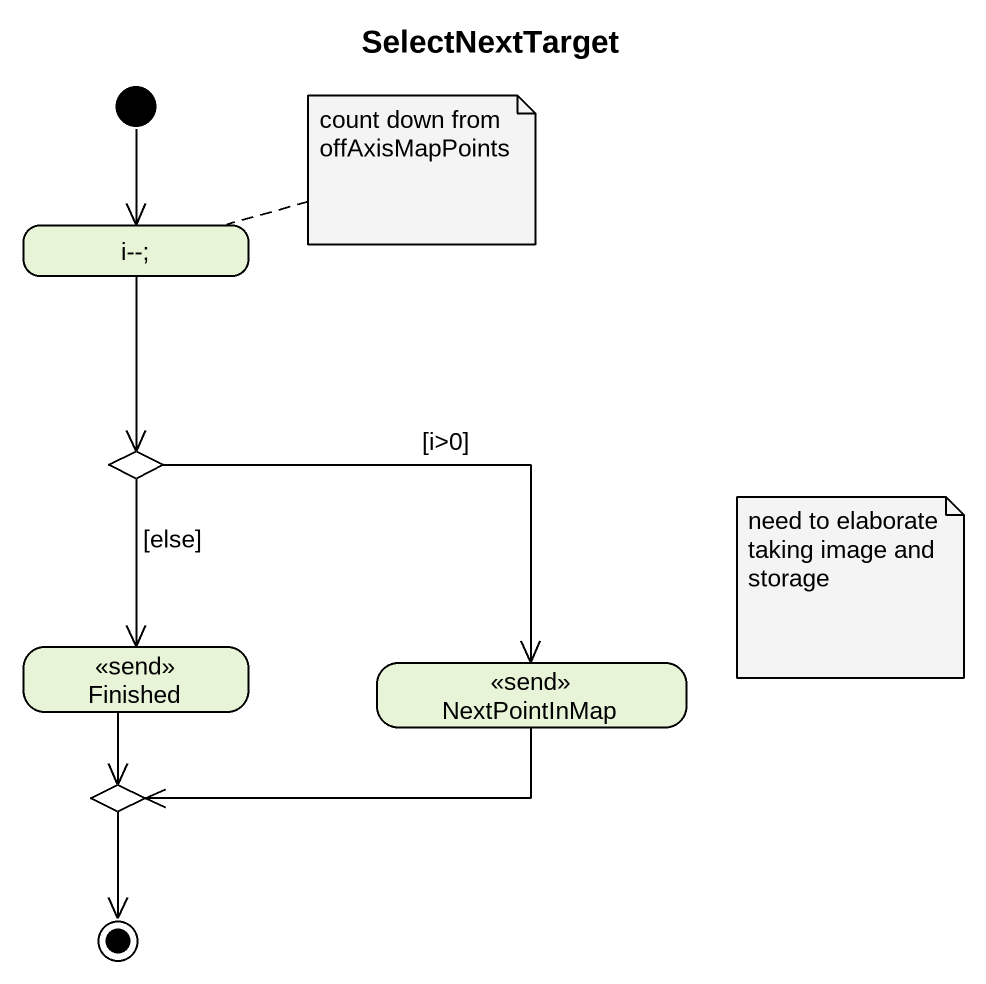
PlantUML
@startuml
title SelectNextTarget
hide empty description
state "i--;" as i
state choice1 <<choice>>
state Finished <<send>>
state NextPointInMap <<send>>
state choice2 <<choice>>
[*] --> i
i --> choice1
choice1 --> Finished : [else]
choice1 -right-> NextPointInMap : [i>0]
Finished --> choice2
NextPointInMap -left-> choice2
choice2 --> [*]
note right of i : count down from offAxisMapPoints
note as N2
  need to elaborate taking image and storage
end note
@enduml
